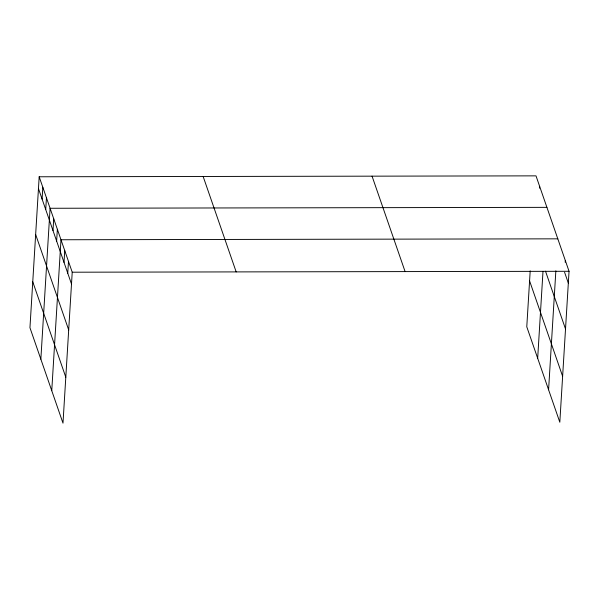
<?xml version="1.0" encoding="UTF-8"?>
<svg xmlns="http://www.w3.org/2000/svg" width="599" height="599" viewBox="0 0 599 599"><rect width="100%" height="100%" fill="white"/><g stroke="black" fill="none" stroke-linecap="round" stroke-linejoin="round"><path stroke-width="0.9" d="M39.182 176.78L29.95 327.713L62.992 423.141L72.224 272.208L39.182 176.78L536.008 175.859L569.05 271.287L559.818 422.22L526.776 326.792L530.197 270.875M42.095 199.085L42.814 187.277M45.726 209.583L46.452 197.775M40.852 359.205L50.084 208.272L546.909 207.351M52.997 230.57L53.723 218.77M56.635 241.068L57.354 229.267M51.754 390.698L60.986 239.757L557.819 238.836M64.011 262.384L64.737 250.577M67.754 273.196L68.481 261.389M539.534 188.168L539.647 186.356M537.677 358.284L542.994 271.437M548.587 389.777L555.857 270.845M565.194 262.287L565.306 260.468M72.224 272.208L569.05 271.287M564.58 272.275L568.331 283.087M545.502 271.19L565.523 329.001M529.583 280.879L562.626 376.307M372.054 176.166L405.096 271.587M203.136 176.473L236.178 271.901M38.463 188.588L71.498 284.008M35.648 234.501L68.69 329.922M32.758 281.807L65.8 377.228"/></g></svg>
